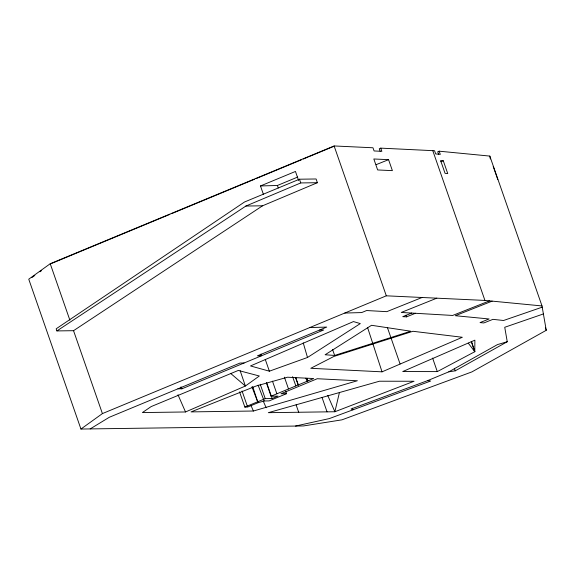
<?xml version="1.0" encoding="UTF-8"?>
<svg xmlns="http://www.w3.org/2000/svg" width="575" height="575" viewBox="0 0 575 575"><rect width="100%" height="100%" fill="white"/><g stroke="black" fill="none" stroke-linecap="round" stroke-linejoin="round"><path stroke-width="0.86" d="M468.28 343.153L474.792 351.706L474.878 340.163L402.723 371.558L437.302 371.601L474.792 351.706L471.529 341.471M339.423 392.545L334.88 411.75L268.324 412.677L379.442 381.218L414.022 381.254L334.88 411.75L327.707 395.392M266.347 382.706L271.055 396.218L313.662 378.544L287.507 377.214L256.069 386.033L191.065 411.894L253.403 411.024L357.363 380.751L317.235 378.724L281.024 393.746L286.58 393.667L285.696 391.129M380.125 151.132L379.292 148.738L380.751 148.134L381.857 151.326L374.095 150.959L372.981 147.775L334.118 145.957L50.226 263.731L28.75 279.184L80.938 429.043L303.456 425.946L341.974 419.836L471.91 371.896L546.25 330.294L542.009 305.943L489.821 156.084L439.185 151.189L437.726 151.793L438.56 154.186M80.938 429.043L102.415 413.59L386.307 295.816L484.933 300.43L542.009 305.943M31.92 277.531L34.831 275.447M39.927 271.795L41.386 270.753M56.903 330.92L245.913 206.03L300.747 182.936L317.386 182.706L316.092 178.976L299.453 179.213L244.512 202.005L56.163 328.799L56.903 330.92L73.542 330.69L262.552 205.8L317.386 182.706M307.503 357.478L360.302 323.596L353.467 321.576L250.492 365.944L269.373 371.191L307.503 357.478L303.226 342.858M90.196 428.914L109.25 417.299L240.005 363.055L244.095 362.998M352.303 408.164L352.892 409.853L351.059 408.997L427.62 380.621L448.816 371.824L497.497 344.583L507.251 341.73L504.735 327.276L543.404 313.943M448.816 371.824L455.242 370.825L507.251 341.73M185.517 411.966L245.381 386.026L259.332 376L238.28 370.444L151.146 406.59L142.413 412.57L185.517 411.966L177.991 394.788M382.037 371.838L462.343 337.273L412.936 331.279L333.967 356.414L310.766 368.302L382.037 371.838L367.598 327.606M51.578 263.451L92.022 246.668M92.848 246.323L169.877 214.374M171.53 213.684L254.351 179.328M256.004 178.638L301.559 159.742M303.212 159.052L308.186 156.989M309.012 156.652L333.263 146.589M263.357 194.228L260.475 185.955L295.457 171.443L298.626 180.543M260.475 185.955L277.402 185.481L297.735 177.042M177.898 388.822L181.987 388.765L323.66 329.985L319.571 330.043M239.567 391.877L244.864 407.086L265.233 398.633L272.169 398.533L277.991 396.118L271.055 396.218M286.58 393.667L269.122 400.912L264.169 400.976L258.031 402.73L247.638 407.043L244.864 407.086M376.165 164.651L388.563 159.663L392.387 170.638L377.646 169.948L373.829 158.98L388.563 159.663M422.064 297.491L386.802 311.657L366.606 310.536L361.689 312.57L344.77 313.052M436.799 298.181L401.249 312.462L452.654 315.452L489.476 300.869M411.729 313.044L402.73 316.66L406.503 316.868L415.495 313.253M440.831 161.762L443.289 160.792L447.745 173.585L445.064 173.327L440.608 160.533L443.289 160.792M492.157 301.127L455.335 315.711L489.131 318.974L480.024 322.589L483.834 322.956L492.94 319.348L503.549 320.491L542.225 307.158M334.643 355.443L410.723 331.214L371.536 325.292L325.105 354.761L334.643 355.443L332.587 349.535M295.485 426.061L329.389 418.564L430.661 381.024L427.62 380.621M309.788 327.563L326.715 327.082L257.463 355.81L261.56 355.752L260.971 354.063M245.913 206.03L262.552 205.8M380.751 148.134L434.578 150.743L435.685 153.935L440.299 154.38L439.185 151.189M231.042 373.757L245.381 386.026L240.156 370.717M263.307 401.228L266.175 407.768M250.894 405.296L253.403 411.024M258.089 385.135L264.169 400.976M251.958 386.882L257.715 401.896M295.55 377.617L298.346 385.171L295.73 377.567M306.949 378.415L307.841 380.959L306.957 378.422M471.248 341.557L474.792 351.706M493.213 166.419L497.806 179.616M545.366 327.757L546.25 330.294M432.745 150.564L484.933 300.43M454.365 368.295L455.242 370.825M432.601 358.081L437.302 371.601M405.914 315.179L406.503 316.868M334.118 145.957L386.307 295.816M387.428 327.635L400.078 363.953M299.453 179.213L300.747 182.936M277.402 185.481L278.264 187.96M322.036 397.454L327.038 411.808M292.596 376.647L295.838 385.94M296.103 404.829L298.748 412.433M284.402 377.15L288.521 388.973M265.262 359.368L269.373 371.191M272.464 381.132L276.877 393.803M266.577 382.49L272.169 398.533M260.238 384.272L265.233 398.633M242.046 390.993L247.343 406.202M181.405 387.076L181.987 388.765M180.708 387.083L181.298 388.772M50.226 263.731L69.87 320.146M73.542 330.69L102.415 413.59M305.914 378.17L307.079 381.548M252.691 386.558L258.031 402.73M489.821 156.084L490.324 158.952"/></g></svg>
